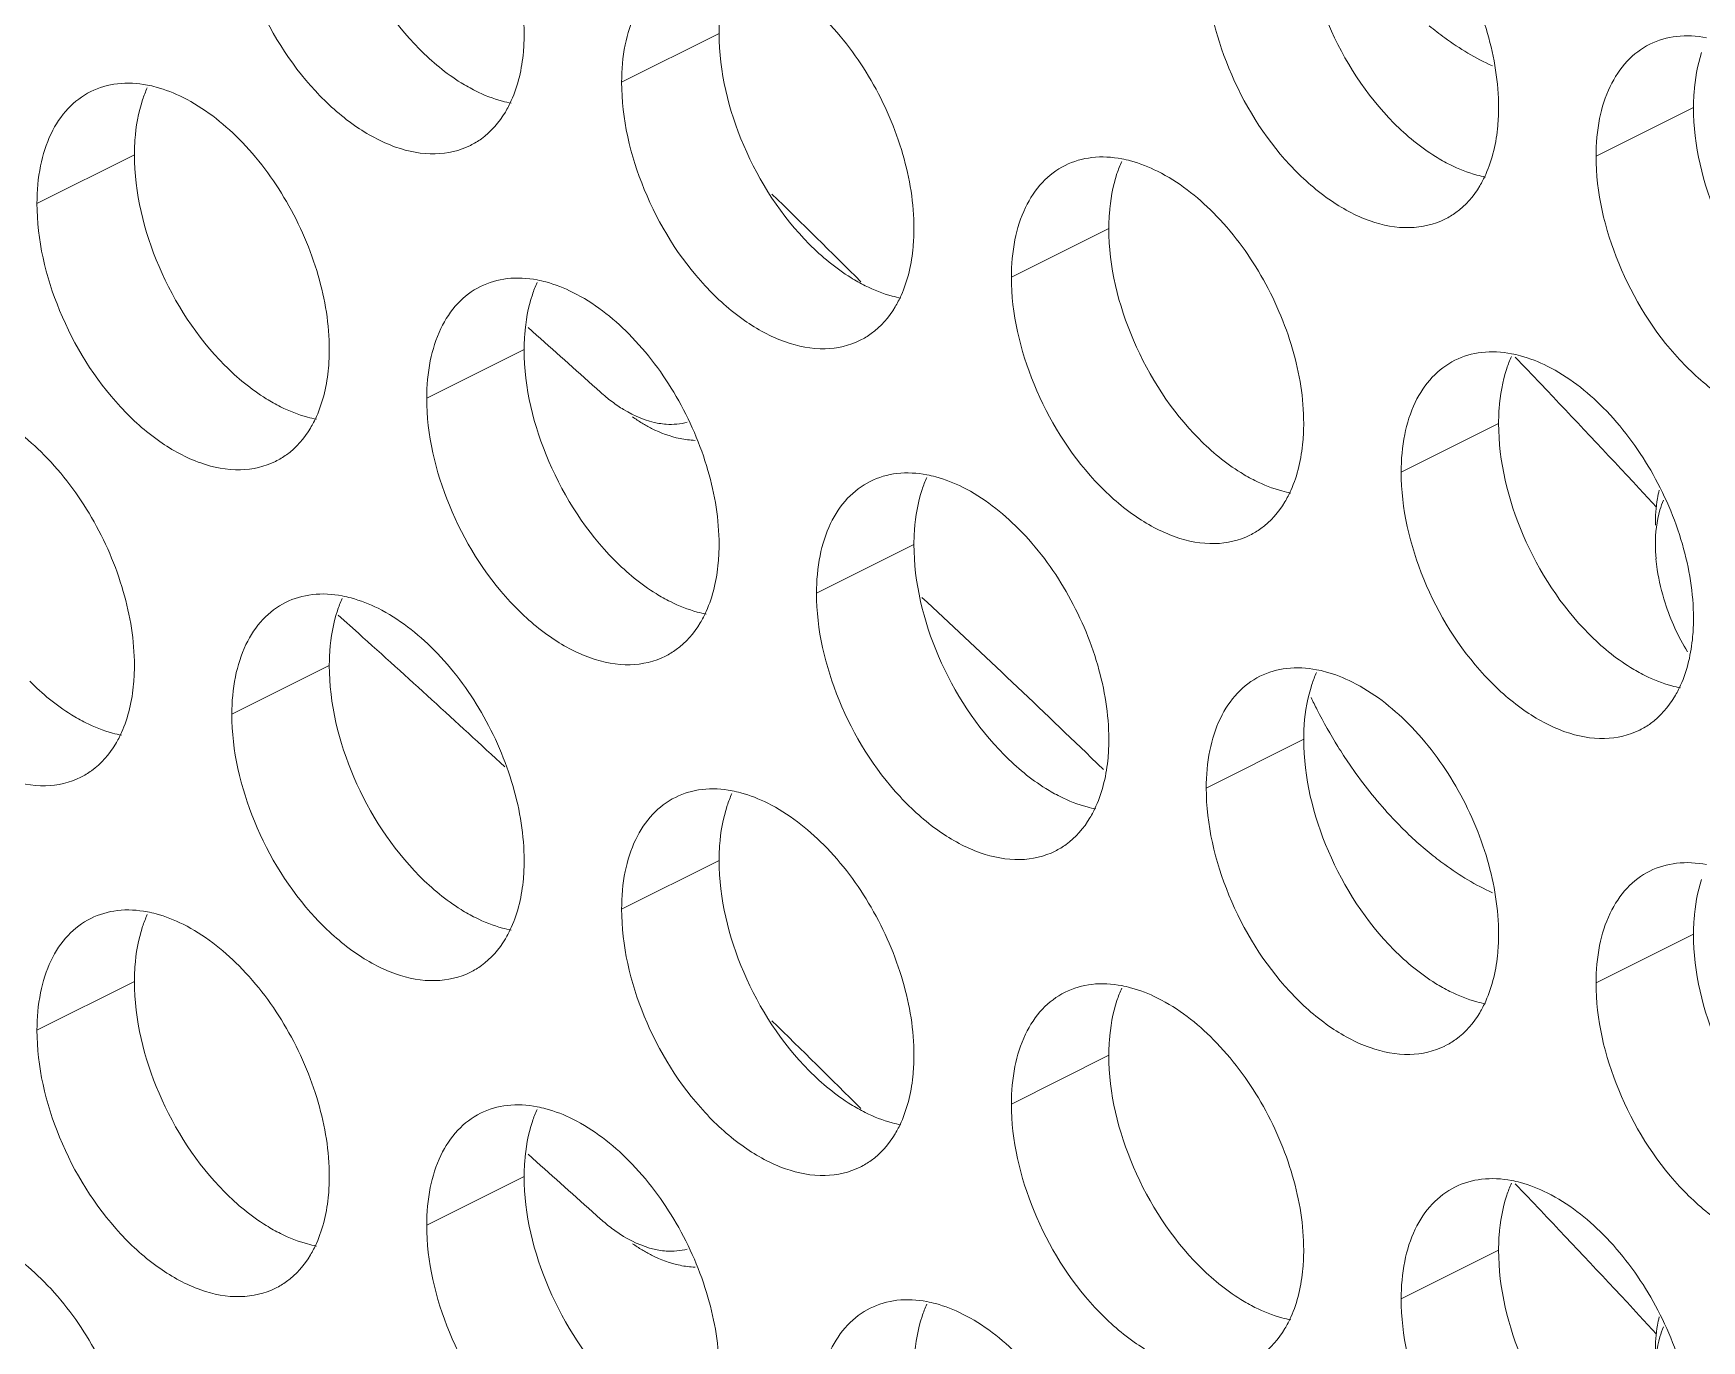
# Model space of a CAD drawing. Header units: millimetres. Extents: x 0 to 2524, y 0 to 1785.
# Drawn here: x 1882.07 to 1891.75, y 838.28 to 845.87 of the extents above; entities that cross this region are included whole.
import ezdxf

# ---------------------------------------------------------------- set-up
doc = ezdxf.new("R2010")
doc.units = ezdxf.units.MM
doc.header["$LTSCALE"] = 0.1
doc.layers.add('标注', color=251, linetype='Continuous', lineweight=9)

msp = doc.modelspace()

# ---------------------------------------------------------------- linework, layer by layer
at = {"layer": '标注'}
for p, q in [((1886.0469, 845.8672), (1885.4812, 845.5844)), ((1891.7038, 845.4388), (1891.1381, 845.156)), ((1882.6528, 845.1643), (1882.0871, 844.8815)), ((1888.3097, 844.7359), (1887.744, 844.453)), ((1884.9387, 844.1612), (1884.988, 844.1175)), ((1884.9155, 844.0329), (1884.3499, 843.7501)), ((1890.5724, 843.6045), (1890.0067, 843.3217)), ((1891.389, 843.226), (1891.4897, 843.1177)), ((1887.1783, 842.9016), (1886.6126, 842.6187)), ((1883.9529, 842.3861), (1883.8361, 842.4909)), ((1883.7842, 842.1986), (1883.2185, 841.9158)), ((1889.441, 841.7702), (1888.8753, 841.4873)), ((1888.2077, 841.6637), (1888.2789, 841.5951)), ((1886.0469, 841.0672), (1885.4812, 840.7844)), ((1891.7038, 840.6388), (1891.1381, 840.356)), ((1882.6528, 840.3643), (1882.0871, 840.0815)), ((1888.3097, 839.9359), (1887.744, 839.653)), ((1884.9387, 839.3612), (1884.988, 839.3175)), ((1884.9155, 839.2329), (1884.3499, 838.9501)), ((1890.5724, 838.8045), (1890.0067, 838.5217)), ((1891.389, 838.426), (1891.4897, 838.3177))]:
    msp.add_line(p, q, dxfattribs=at)
for centre, radius, start, end in [((1883.3973, 845.2532), 0.734, 155.87957, 161.78032), ((1884.4012, 845.6238), 0.4532, 296.52559, 305.90341), ((1889.0542, 844.8248), 0.734, 155.87957, 161.78032), ((1829.3007, 786.53), 81.6474, 45.162011, 45.671287), ((1890.0581, 845.1954), 0.4532, 296.52559, 305.90341), ((1885.6601, 844.1219), 0.734, 155.87957, 161.78032), ((1833.02, 785.7158), 78.1756, 47.971314, 48.336143), ((1886.664, 844.4924), 0.4532, 296.52559, 305.90341), ((1891.3169, 843.6934), 0.734, 155.87957, 161.78032), ((1829.1637, 785.3033), 85.0119, 43.511881, 43.656261), ((1885.9975, 844.4927), 0.9531, 227.9166, 233.07259), ((1828.6975, 784.8618), 85.654, 42.952773, 43.511367), ((1886.0915, 844.4256), 0.9557, 235.08756, 239.02292), ((1883.2699, 843.7895), 0.4532, 296.52559, 305.90341), ((1887.9228, 842.9905), 0.734, 155.87957, 161.78032), ((1888.9267, 843.3611), 0.4532, 296.52559, 305.90341), ((1892.4328, 842.9015), 0.9502, 180.05249, 184.98077), ((1833.1505, 784.5051), 79.3625, 46.072823, 47.050034), ((1884.5287, 842.2875), 0.734, 155.87957, 161.78032), ((1892.8303, 842.9805), 1.3572, 197.96118, 211.16336), ((1832.0561, 784.6316), 77.6457, 47.208531, 48.057938), ((1885.5326, 842.6581), 0.4532, 296.52559, 305.90341), ((1890.1855, 841.8591), 0.734, 155.87957, 161.78032), ((1892.1352, 843.2808), 2.9391, 205.5487, 207.10149), ((1892.1159, 843.2705), 2.9172, 207.09398, 211.91045), ((1891.1894, 842.2297), 0.4532, 296.52559, 305.90341), ((1882.1385, 841.9552), 0.4532, 296.52559, 305.90341), ((1886.7914, 841.1562), 0.734, 155.87957, 161.78032), ((1887.7953, 841.5267), 0.4532, 296.52559, 305.90341), ((1883.3973, 840.4532), 0.734, 155.87957, 161.78032), ((1884.4012, 840.8238), 0.4532, 296.52559, 305.90341), ((1889.0542, 840.0248), 0.734, 155.87957, 161.78032), ((1829.3007, 781.73), 81.6474, 45.162011, 45.671287), ((1890.0581, 840.3954), 0.4532, 296.52559, 305.90341), ((1885.6601, 839.3219), 0.734, 155.87957, 161.78032), ((1833.02, 780.9158), 78.1756, 47.971314, 48.336143), ((1886.664, 839.6924), 0.4532, 296.52559, 305.90341), ((1891.3169, 838.8934), 0.734, 155.87957, 161.78032), ((1829.1637, 780.5033), 85.0119, 43.511881, 43.656261), ((1828.6975, 780.0618), 85.654, 42.952773, 43.511367), ((1885.9975, 839.6927), 0.9531, 227.9166, 233.07259), ((1886.0915, 839.6256), 0.9557, 235.08756, 239.02292), ((1883.2699, 838.9895), 0.4532, 296.52559, 305.90341), ((1887.9228, 838.1905), 0.734, 155.87957, 161.78032)]:
    msp.add_arc(centre, radius, start, end, dxfattribs=at)
for points, knots in [([(1884.067, 847.3307), (1884.1877, 847.2704), (1884.4182, 847.0901), (1884.6844, 846.732), (1884.8655, 846.3133), (1884.9155, 846.0122), (1884.9155, 845.8672)], [0, 0, 0, 0, 0.229676, 0.488215, 0.753207, 1, 1, 1, 1]), ([(1884.308, 845.7766), (1884.1464, 845.9394), (1883.8954, 846.3265), (1883.7842, 846.7771), (1883.7842, 846.9986)], [0, 0, 0, 0, 0.508684, 1, 1, 1, 1]), ([(1889.7239, 846.9023), (1889.8445, 846.842), (1890.075, 846.6616), (1890.3413, 846.3036), (1890.5224, 845.8848), (1890.5724, 845.5838), (1890.5724, 845.4388)], [0, 0, 0, 0, 0.229676, 0.488215, 0.753207, 1, 1, 1, 1]), ([(1884.6036, 845.2183), (1884.541, 845.187), (1884.3911, 845.1531), (1884.1533, 845.2008), (1883.9149, 845.3315), (1883.6071, 845.609), (1883.3211, 846.0717), (1883.2185, 846.5041), (1883.2185, 846.7158)], [0, 0, 0, 0, 0.090718, 0.191742, 0.308104, 0.439279, 0.725532, 1, 1, 1, 1]), ([(1889.9648, 845.3482), (1889.8033, 845.5109), (1889.5523, 845.8981), (1889.441, 846.3487), (1889.441, 846.5702)], [0, 0, 0, 0, 0.508684, 1, 1, 1, 1]), ([(1890.2605, 844.7898), (1890.1979, 844.7586), (1890.048, 844.7246), (1889.8102, 844.7724), (1889.5718, 844.903), (1889.264, 845.1806), (1888.9779, 845.6433), (1888.8753, 846.0757), (1888.8753, 846.2873)], [0, 0, 0, 0, 0.090718, 0.191742, 0.308104, 0.439279, 0.725532, 1, 1, 1, 1]), ([(1885.4812, 845.5844), (1885.4812, 845.6573), (1885.4932, 845.7962), (1885.5523, 845.9864), (1885.6516, 846.1386), (1885.7442, 846.209), (1885.7931, 846.2334)], [0, 0, 0, 0, 0.289235, 0.54966, 0.782932, 1, 1, 1, 1]), ([(1886.0469, 845.8672), (1886.0469, 845.8957), (1886.0506, 846.0031), (1886.0694, 846.1105), (1886.0942, 846.1857)], [0, 0, 0, 0, 0.264225, 1, 1, 1, 1]), ([(1886.3298, 846.1994), (1886.4504, 846.139), (1886.6809, 845.9587), (1886.9471, 845.6006), (1887.1283, 845.1819), (1887.1783, 844.8808), (1887.1783, 844.7359)], [0, 0, 0, 0, 0.229676, 0.488215, 0.753207, 1, 1, 1, 1]), ([(1890.1699, 845.9125), (1890.1993, 845.8884), (1890.3138, 845.7997), (1890.439, 845.724), (1890.5362, 845.6795)], [0, 0, 0, 0, 0.262334, 1, 1, 1, 1]), ([(1884.9155, 845.8672), (1884.9155, 845.8316), (1884.9099, 845.6994), (1884.8806, 845.5667), (1884.8409, 845.4784)], [0, 0, 0, 0, 0.268874, 1, 1, 1, 1]), ([(1886.5707, 844.6452), (1886.4092, 844.808), (1886.1582, 845.1951), (1886.0469, 845.6457), (1886.0469, 845.8672)], [0, 0, 0, 0, 0.508684, 1, 1, 1, 1]), ([(1891.1381, 845.156), (1891.1381, 845.2288), (1891.1501, 845.3678), (1891.2091, 845.5579), (1891.3085, 845.7101), (1891.4011, 845.7806), (1891.45, 845.805)], [0, 0, 0, 0, 0.289235, 0.54966, 0.782932, 1, 1, 1, 1]), ([(1891.45, 845.805), (1891.4983, 845.8291), (1891.6084, 845.8608), (1891.722, 845.854), (1891.7789, 845.8431)], [0, 0, 0, 0, 0.482538, 1, 1, 1, 1]), ([(1884.6327, 845.5351), (1884.6043, 845.5493), (1884.4864, 845.6158), (1884.3809, 845.7032), (1884.308, 845.7766)], [0, 0, 0, 0, 0.235002, 1, 1, 1, 1]), ([(1891.7038, 845.4388), (1891.7038, 845.4672), (1891.7075, 845.5747), (1891.7263, 845.6821), (1891.7511, 845.7572)], [0, 0, 0, 0, 0.264225, 1, 1, 1, 1]), ([(1882.0871, 844.8815), (1882.0871, 844.9543), (1882.0991, 845.0932), (1882.1582, 845.2834), (1882.2575, 845.4356), (1882.3501, 845.506), (1882.399, 845.5304)], [0, 0, 0, 0, 0.289235, 0.54966, 0.782932, 1, 1, 1, 1]), ([(1882.399, 845.5304), (1882.4473, 845.5545), (1882.5574, 845.5863), (1882.6711, 845.5795), (1882.7279, 845.5686)], [0, 0, 0, 0, 0.482538, 1, 1, 1, 1]), ([(1882.7279, 845.5686), (1882.7452, 845.5653), (1882.8167, 845.5487), (1882.8856, 845.5214), (1882.9356, 845.4964)], [0, 0, 0, 0, 0.238696, 1, 1, 1, 1]), ([(1882.9356, 845.4964), (1883.0563, 845.4361), (1883.2868, 845.2557), (1883.553, 844.8977), (1883.7342, 844.479), (1883.7842, 844.1779), (1883.7842, 844.0329)], [0, 0, 0, 0, 0.229676, 0.488215, 0.753207, 1, 1, 1, 1]), ([(1884.8404, 845.4629), (1884.8232, 845.4662), (1884.7516, 845.4829), (1884.6827, 845.5101), (1884.6327, 845.5351)], [0, 0, 0, 0, 0.238696, 1, 1, 1, 1]), ([(1886.8664, 844.0869), (1886.8038, 844.0557), (1886.6538, 844.0217), (1886.4161, 844.0695), (1886.1776, 844.2001), (1885.8699, 844.4776), (1885.5838, 844.9403), (1885.4812, 845.3728), (1885.4812, 845.5844)], [0, 0, 0, 0, 0.090718, 0.191742, 0.308104, 0.439279, 0.725532, 1, 1, 1, 1]), ([(1882.6528, 845.1643), (1882.6528, 845.1927), (1882.6565, 845.3002), (1882.6753, 845.4076), (1882.7001, 845.4827)], [0, 0, 0, 0, 0.264225, 1, 1, 1, 1]), ([(1884.8409, 845.4784), (1884.8306, 845.4555), (1884.7874, 845.3715), (1884.7232, 845.2974), (1884.667, 845.2567)], [0, 0, 0, 0, 0.265525, 1, 1, 1, 1]), ([(1890.5724, 845.4388), (1890.5724, 845.4032), (1890.5667, 845.2709), (1890.5375, 845.1383), (1890.4978, 845.0499)], [0, 0, 0, 0, 0.268874, 1, 1, 1, 1]), ([(1892.2276, 844.2168), (1892.066, 844.3796), (1891.815, 844.7667), (1891.7038, 845.2173), (1891.7038, 845.4388)], [0, 0, 0, 0, 0.508684, 1, 1, 1, 1]), ([(1890.2896, 845.1067), (1890.2611, 845.1209), (1890.1432, 845.1874), (1890.0377, 845.2747), (1889.9648, 845.3482)], [0, 0, 0, 0, 0.235002, 1, 1, 1, 1]), ([(1883.1766, 843.9423), (1883.015, 844.105), (1882.764, 844.4922), (1882.6528, 844.9428), (1882.6528, 845.1643)], [0, 0, 0, 0, 0.508684, 1, 1, 1, 1]), ([(1888.0559, 845.102), (1888.1042, 845.1261), (1888.2143, 845.1579), (1888.3279, 845.1511), (1888.3848, 845.1402)], [0, 0, 0, 0, 0.482538, 1, 1, 1, 1]), ([(1888.3848, 845.1402), (1888.402, 845.1369), (1888.4736, 845.1203), (1888.5425, 845.093), (1888.5925, 845.068)], [0, 0, 0, 0, 0.238696, 1, 1, 1, 1]), ([(1890.4972, 845.0345), (1890.48, 845.0378), (1890.4085, 845.0544), (1890.3396, 845.0817), (1890.2896, 845.1067)], [0, 0, 0, 0, 0.238696, 1, 1, 1, 1]), ([(1892.5232, 843.6585), (1892.4606, 843.6272), (1892.3107, 843.5933), (1892.0729, 843.641), (1891.8345, 843.7717), (1891.5267, 844.0492), (1891.2407, 844.5119), (1891.1381, 844.9443), (1891.1381, 845.156)], [0, 0, 0, 0, 0.090718, 0.191742, 0.308104, 0.439279, 0.725532, 1, 1, 1, 1]), ([(1887.744, 844.453), (1887.744, 844.5259), (1887.756, 844.6648), (1887.815, 844.855), (1887.9144, 845.0072), (1888.0069, 845.0776), (1888.0559, 845.102)], [0, 0, 0, 0, 0.289235, 0.54966, 0.782932, 1, 1, 1, 1]), ([(1888.3097, 844.7359), (1888.3097, 844.7643), (1888.3134, 844.8717), (1888.3322, 844.9792), (1888.357, 845.0543)], [0, 0, 0, 0, 0.264225, 1, 1, 1, 1]), ([(1888.5925, 845.068), (1888.7131, 845.0077), (1888.9437, 844.8273), (1889.2099, 844.4693), (1889.391, 844.0505), (1889.441, 843.7494), (1889.441, 843.6045)], [0, 0, 0, 0, 0.229676, 0.488215, 0.753207, 1, 1, 1, 1]), ([(1890.4978, 845.0499), (1890.4875, 845.0271), (1890.4442, 844.9431), (1890.3801, 844.8689), (1890.3239, 844.8282)], [0, 0, 0, 0, 0.265525, 1, 1, 1, 1]), ([(1883.4723, 843.3839), (1883.4097, 843.3527), (1883.2597, 843.3187), (1883.0219, 843.3665), (1882.7835, 843.4971), (1882.4757, 843.7747), (1882.1897, 844.2374), (1882.0871, 844.6698), (1882.0871, 844.8815)], [0, 0, 0, 0, 0.090718, 0.191742, 0.308104, 0.439279, 0.725532, 1, 1, 1, 1]), ([(1887.1783, 844.7359), (1887.1783, 844.7002), (1887.1726, 844.568), (1887.1434, 844.4354), (1887.1037, 844.347)], [0, 0, 0, 0, 0.268874, 1, 1, 1, 1]), ([(1888.8335, 843.5138), (1888.6719, 843.6766), (1888.4209, 844.0638), (1888.3097, 844.5144), (1888.3097, 844.7359)], [0, 0, 0, 0, 0.508684, 1, 1, 1, 1]), ([(1886.8954, 844.4038), (1886.867, 844.418), (1886.7491, 844.4845), (1886.6436, 844.5718), (1886.5707, 844.6452)], [0, 0, 0, 0, 0.235002, 1, 1, 1, 1]), ([(1884.6618, 844.3991), (1884.7101, 844.4232), (1884.8202, 844.4549), (1884.9338, 844.4481), (1884.9907, 844.4372)], [0, 0, 0, 0, 0.482538, 1, 1, 1, 1]), ([(1884.9907, 844.4372), (1885.0079, 844.4339), (1885.0795, 844.4173), (1885.1484, 844.3901), (1885.1984, 844.3651)], [0, 0, 0, 0, 0.238696, 1, 1, 1, 1]), ([(1889.1291, 842.9555), (1889.0665, 842.9243), (1888.9166, 842.8903), (1888.6788, 842.9381), (1888.4404, 843.0687), (1888.1326, 843.3463), (1887.8466, 843.809), (1887.744, 844.2414), (1887.744, 844.453)], [0, 0, 0, 0, 0.090718, 0.191742, 0.308104, 0.439279, 0.725532, 1, 1, 1, 1]), ([(1884.3499, 843.7501), (1884.3499, 843.8229), (1884.3619, 843.9619), (1884.4209, 844.152), (1884.5203, 844.3043), (1884.6128, 844.3747), (1884.6618, 844.3991)], [0, 0, 0, 0, 0.289235, 0.54966, 0.782932, 1, 1, 1, 1]), ([(1884.9155, 844.0329), (1884.9155, 844.0613), (1884.9192, 844.1688), (1884.938, 844.2762), (1884.9629, 844.3513)], [0, 0, 0, 0, 0.264225, 1, 1, 1, 1]), ([(1885.1984, 844.3651), (1885.319, 844.3047), (1885.5496, 844.1244), (1885.8158, 843.7663), (1885.9969, 843.3476), (1886.0469, 843.0465), (1886.0469, 842.9016)], [0, 0, 0, 0, 0.229676, 0.488215, 0.753207, 1, 1, 1, 1]), ([(1887.1031, 844.3316), (1887.0859, 844.3349), (1887.0143, 844.3515), (1886.9454, 844.3788), (1886.8954, 844.4038)], [0, 0, 0, 0, 0.238696, 1, 1, 1, 1]), ([(1887.1037, 844.347), (1887.0934, 844.3241), (1887.0501, 844.2401), (1886.986, 844.166), (1886.9298, 844.1253)], [0, 0, 0, 0, 0.265525, 1, 1, 1, 1]), ([(1883.7842, 844.0329), (1883.7842, 843.9973), (1883.7785, 843.8651), (1883.7493, 843.7324), (1883.7095, 843.6441)], [0, 0, 0, 0, 0.268874, 1, 1, 1, 1]), ([(1885.4394, 842.8109), (1885.2778, 842.9737), (1885.0268, 843.3608), (1884.9155, 843.8114), (1884.9155, 844.0329)], [0, 0, 0, 0, 0.508684, 1, 1, 1, 1]), ([(1890.0067, 843.3217), (1890.0067, 843.3945), (1890.0187, 843.5334), (1890.0777, 843.7236), (1890.1771, 843.8758), (1890.2697, 843.9462), (1890.3186, 843.9706)], [0, 0, 0, 0, 0.289235, 0.54966, 0.782932, 1, 1, 1, 1]), ([(1890.3186, 843.9706), (1890.3669, 843.9947), (1890.477, 844.0265), (1890.5907, 844.0197), (1890.6475, 844.0088)], [0, 0, 0, 0, 0.482538, 1, 1, 1, 1]), ([(1890.6475, 844.0088), (1890.6648, 844.0055), (1890.7363, 843.9889), (1890.8052, 843.9616), (1890.8552, 843.9366)], [0, 0, 0, 0, 0.238696, 1, 1, 1, 1]), ([(1883.5013, 843.7008), (1883.4729, 843.715), (1883.355, 843.7815), (1883.2495, 843.8689), (1883.1766, 843.9423)], [0, 0, 0, 0, 0.235002, 1, 1, 1, 1]), ([(1890.5724, 843.6045), (1890.5724, 843.6329), (1890.5761, 843.7404), (1890.5949, 843.8478), (1890.6197, 843.9229)], [0, 0, 0, 0, 0.264225, 1, 1, 1, 1]), ([(1890.8552, 843.9366), (1890.9759, 843.8763), (1891.2064, 843.6959), (1891.4726, 843.3379), (1891.6538, 842.9192), (1891.7038, 842.6181), (1891.7038, 842.4731)], [0, 0, 0, 0, 0.229676, 0.488215, 0.753207, 1, 1, 1, 1]), ([(1881.8043, 843.6621), (1881.9249, 843.6018), (1882.1555, 843.4214), (1882.4217, 843.0634), (1882.6028, 842.6446), (1882.6528, 842.3436), (1882.6528, 842.1986)], [0, 0, 0, 0, 0.229676, 0.488215, 0.753207, 1, 1, 1, 1]), ([(1883.709, 843.6286), (1883.6918, 843.6319), (1883.6202, 843.6485), (1883.5513, 843.6758), (1883.5013, 843.7008)], [0, 0, 0, 0, 0.238696, 1, 1, 1, 1]), ([(1885.735, 842.2526), (1885.6724, 842.2213), (1885.5225, 842.1874), (1885.2847, 842.2351), (1885.0463, 842.3658), (1884.7385, 842.6433), (1884.4525, 843.106), (1884.3499, 843.5384), (1884.3499, 843.7501)], [0, 0, 0, 0, 0.090718, 0.191742, 0.308104, 0.439279, 0.725532, 1, 1, 1, 1]), ([(1885.4249, 843.7308), (1885.4468, 843.7144), (1885.5299, 843.6578), (1885.6254, 843.617), (1885.6976, 843.6046)], [0, 0, 0, 0, 0.272237, 1, 1, 1, 1]), ([(1883.7095, 843.6441), (1883.6993, 843.6212), (1883.656, 843.5372), (1883.5919, 843.4631), (1883.5356, 843.4223)], [0, 0, 0, 0, 0.265525, 1, 1, 1, 1]), ([(1885.5996, 843.6062), (1885.6177, 843.5953), (1885.6873, 843.5568), (1885.763, 843.5284), (1885.8202, 843.5165)], [0, 0, 0, 0, 0.26533, 1, 1, 1, 1]), ([(1885.6976, 843.6046), (1885.7119, 843.6022), (1885.7667, 843.5954), (1885.8233, 843.6), (1885.8625, 843.611)], [0, 0, 0, 0, 0.262378, 1, 1, 1, 1]), ([(1889.441, 843.6045), (1889.441, 843.5689), (1889.4353, 843.4366), (1889.4061, 843.304), (1889.3664, 843.2156)], [0, 0, 0, 0, 0.268874, 1, 1, 1, 1]), ([(1891.0962, 842.3825), (1890.9346, 842.5452), (1890.6836, 842.9324), (1890.5724, 843.383), (1890.5724, 843.6045)], [0, 0, 0, 0, 0.508684, 1, 1, 1, 1]), ([(1889.1582, 843.2724), (1889.1298, 843.2866), (1889.0118, 843.3531), (1888.9063, 843.4404), (1888.8335, 843.5138)], [0, 0, 0, 0, 0.235002, 1, 1, 1, 1]), ([(1886.6126, 842.6187), (1886.6126, 842.6916), (1886.6246, 842.8305), (1886.6836, 843.0207), (1886.783, 843.1729), (1886.8756, 843.2433), (1886.9245, 843.2677)], [0, 0, 0, 0, 0.289235, 0.54966, 0.782932, 1, 1, 1, 1]), ([(1886.9245, 843.2677), (1886.9728, 843.2918), (1887.0829, 843.3236), (1887.1966, 843.3167), (1887.2534, 843.3059)], [0, 0, 0, 0, 0.482538, 1, 1, 1, 1]), ([(1887.2534, 843.3059), (1887.2706, 843.3026), (1887.3422, 843.286), (1887.4111, 843.2587), (1887.4611, 843.2337)], [0, 0, 0, 0, 0.238696, 1, 1, 1, 1]), ([(1889.3659, 843.2002), (1889.3487, 843.2035), (1889.2771, 843.2201), (1889.2082, 843.2474), (1889.1582, 843.2724)], [0, 0, 0, 0, 0.238696, 1, 1, 1, 1]), ([(1891.3919, 841.8241), (1891.3293, 841.7929), (1891.1793, 841.7589), (1890.9415, 841.8067), (1890.7031, 841.9373), (1890.3953, 842.2149), (1890.1093, 842.6776), (1890.0067, 843.11), (1890.0067, 843.3217)], [0, 0, 0, 0, 0.090718, 0.191742, 0.308104, 0.439279, 0.725532, 1, 1, 1, 1]), ([(1887.1783, 842.9016), (1887.1783, 842.93), (1887.182, 843.0374), (1887.2008, 843.1448), (1887.2256, 843.22)], [0, 0, 0, 0, 0.264225, 1, 1, 1, 1]), ([(1887.4611, 843.2337), (1887.5818, 843.1734), (1887.8123, 842.993), (1888.0785, 842.6349), (1888.2596, 842.2162), (1888.3097, 841.9151), (1888.3097, 841.7702)], [0, 0, 0, 0, 0.229676, 0.488215, 0.753207, 1, 1, 1, 1]), ([(1889.3664, 843.2156), (1889.3561, 843.1927), (1889.3128, 843.1088), (1889.2487, 843.0346), (1889.1925, 842.9939)], [0, 0, 0, 0, 0.265525, 1, 1, 1, 1]), ([(1891.5045, 843.2168), (1891.5008, 843.2009), (1891.4875, 843.134), (1891.4826, 843.0656), (1891.4826, 843.0138)], [0, 0, 0, 0, 0.239288, 1, 1, 1, 1]), ([(1891.5291, 843.1596), (1891.5212, 843.1407), (1891.4925, 843.0573), (1891.4826, 842.9682), (1891.4826, 842.9006)], [0, 0, 0, 0, 0.232447, 1, 1, 1, 1]), ([(1882.3409, 841.5496), (1882.2783, 841.5184), (1882.1284, 841.4844), (1881.8906, 841.5322), (1881.6522, 841.6628), (1881.3444, 841.9404), (1881.0583, 842.4031), (1880.9557, 842.8355), (1880.9557, 843.0471)], [0, 0, 0, 0, 0.090718, 0.191742, 0.308104, 0.439279, 0.725532, 1, 1, 1, 1]), ([(1886.0469, 842.9016), (1886.0469, 842.8659), (1886.0412, 842.7337), (1886.012, 842.6011), (1885.9723, 842.5127)], [0, 0, 0, 0, 0.268874, 1, 1, 1, 1]), ([(1887.7021, 841.6795), (1887.5405, 841.8423), (1887.2895, 842.2295), (1887.1783, 842.68), (1887.1783, 842.9016)], [0, 0, 0, 0, 0.508684, 1, 1, 1, 1]), ([(1885.7641, 842.5694), (1885.7356, 842.5836), (1885.6177, 842.6502), (1885.5122, 842.7375), (1885.4394, 842.8109)], [0, 0, 0, 0, 0.235002, 1, 1, 1, 1]), ([(1891.4861, 842.819), (1891.488, 842.7979), (1891.4982, 842.7109), (1891.5189, 842.6252), (1891.5393, 842.562)], [0, 0, 0, 0, 0.241904, 1, 1, 1, 1]), ([(1883.5304, 842.5648), (1883.5787, 842.5889), (1883.6888, 842.6206), (1883.8024, 842.6138), (1883.8593, 842.6029)], [0, 0, 0, 0, 0.482538, 1, 1, 1, 1]), ([(1883.8593, 842.6029), (1883.8765, 842.5996), (1883.9481, 842.583), (1884.017, 842.5557), (1884.067, 842.5307)], [0, 0, 0, 0, 0.238696, 1, 1, 1, 1]), ([(1887.9978, 841.1212), (1887.9352, 841.09), (1887.7852, 841.056), (1887.5474, 841.1038), (1887.309, 841.2344), (1887.0012, 841.512), (1886.7152, 841.9747), (1886.6126, 842.4071), (1886.6126, 842.6187)], [0, 0, 0, 0, 0.090718, 0.191742, 0.308104, 0.439279, 0.725532, 1, 1, 1, 1]), ([(1883.2185, 841.9158), (1883.2185, 841.9886), (1883.2305, 842.1276), (1883.2895, 842.3177), (1883.3889, 842.4699), (1883.4815, 842.5404), (1883.5304, 842.5648)], [0, 0, 0, 0, 0.289235, 0.54966, 0.782932, 1, 1, 1, 1]), ([(1883.7842, 842.1986), (1883.7842, 842.227), (1883.7879, 842.3345), (1883.8067, 842.4419), (1883.8315, 842.517)], [0, 0, 0, 0, 0.264225, 1, 1, 1, 1]), ([(1884.067, 842.5307), (1884.1877, 842.4704), (1884.4182, 842.2901), (1884.6844, 841.932), (1884.8655, 841.5133), (1884.9155, 841.2122), (1884.9155, 841.0672)], [0, 0, 0, 0, 0.229676, 0.488215, 0.753207, 1, 1, 1, 1]), ([(1885.9718, 842.4973), (1885.9546, 842.5005), (1885.883, 842.5172), (1885.8141, 842.5444), (1885.7641, 842.5694)], [0, 0, 0, 0, 0.238696, 1, 1, 1, 1]), ([(1885.9723, 842.5127), (1885.962, 842.4898), (1885.9187, 842.4058), (1885.8546, 842.3317), (1885.7984, 842.291)], [0, 0, 0, 0, 0.265525, 1, 1, 1, 1]), ([(1891.7038, 842.4731), (1891.7038, 842.4375), (1891.6981, 842.3053), (1891.6688, 842.1726), (1891.6291, 842.0843)], [0, 0, 0, 0, 0.268874, 1, 1, 1, 1]), ([(1891.4209, 842.141), (1891.3925, 842.1552), (1891.2746, 842.2217), (1891.1691, 842.3091), (1891.0962, 842.3825)], [0, 0, 0, 0, 0.235002, 1, 1, 1, 1]), ([(1882.37, 841.8665), (1882.3415, 841.8807), (1882.2236, 841.9472), (1882.1181, 842.0345), (1882.0452, 842.108)], [0, 0, 0, 0, 0.235002, 1, 1, 1, 1]), ([(1882.6528, 842.1986), (1882.6528, 842.163), (1882.6471, 842.0307), (1882.6179, 841.8981), (1882.5782, 841.8097)], [0, 0, 0, 0, 0.268874, 1, 1, 1, 1]), ([(1884.308, 840.9766), (1884.1464, 841.1394), (1883.8954, 841.5265), (1883.7842, 841.9771), (1883.7842, 842.1986)], [0, 0, 0, 0, 0.508684, 1, 1, 1, 1]), ([(1888.8753, 841.4873), (1888.8753, 841.5602), (1888.8873, 841.6991), (1888.9464, 841.8893), (1889.0458, 842.0415), (1889.1383, 842.1119), (1889.1872, 842.1363)], [0, 0, 0, 0, 0.289235, 0.54966, 0.782932, 1, 1, 1, 1]), ([(1889.1872, 842.1363), (1889.2356, 842.1604), (1889.3456, 842.1922), (1889.4593, 842.1854), (1889.5162, 842.1745)], [0, 0, 0, 0, 0.482538, 1, 1, 1, 1]), ([(1889.5162, 842.1745), (1889.5334, 842.1712), (1889.605, 842.1546), (1889.6739, 842.1273), (1889.7239, 842.1023)], [0, 0, 0, 0, 0.238696, 1, 1, 1, 1]), ([(1891.6286, 842.0688), (1891.6114, 842.0721), (1891.5398, 842.0887), (1891.4709, 842.116), (1891.4209, 842.141)], [0, 0, 0, 0, 0.238696, 1, 1, 1, 1]), ([(1889.441, 841.7702), (1889.441, 841.7986), (1889.4447, 841.9061), (1889.4635, 842.0135), (1889.4884, 842.0886)], [0, 0, 0, 0, 0.264225, 1, 1, 1, 1]), ([(1889.7239, 842.1023), (1889.8445, 842.042), (1890.075, 841.8616), (1890.3413, 841.5036), (1890.5224, 841.0848), (1890.5724, 840.7838), (1890.5724, 840.6388)], [0, 0, 0, 0, 0.229676, 0.488215, 0.753207, 1, 1, 1, 1]), ([(1891.6291, 842.0843), (1891.6189, 842.0614), (1891.5756, 841.9774), (1891.5115, 841.9033), (1891.4552, 841.8625)], [0, 0, 0, 0, 0.265525, 1, 1, 1, 1]), ([(1884.6036, 840.4183), (1884.541, 840.387), (1884.3911, 840.3531), (1884.1533, 840.4008), (1883.9149, 840.5315), (1883.6071, 840.809), (1883.3211, 841.2717), (1883.2185, 841.7041), (1883.2185, 841.9158)], [0, 0, 0, 0, 0.090718, 0.191742, 0.308104, 0.439279, 0.725532, 1, 1, 1, 1]), ([(1882.5777, 841.7943), (1882.5604, 841.7976), (1882.4889, 841.8142), (1882.42, 841.8415), (1882.37, 841.8665)], [0, 0, 0, 0, 0.238696, 1, 1, 1, 1]), ([(1882.5782, 841.8097), (1882.5679, 841.7869), (1882.5246, 841.7029), (1882.4605, 841.6287), (1882.4043, 841.588)], [0, 0, 0, 0, 0.265525, 1, 1, 1, 1]), ([(1888.3097, 841.7702), (1888.3097, 841.7346), (1888.304, 841.6023), (1888.2747, 841.4697), (1888.235, 841.3813)], [0, 0, 0, 0, 0.268874, 1, 1, 1, 1]), ([(1889.9648, 840.5482), (1889.8033, 840.7109), (1889.5523, 841.0981), (1889.441, 841.5487), (1889.441, 841.7702)], [0, 0, 0, 0, 0.508684, 1, 1, 1, 1]), ([(1889.6395, 841.7285), (1889.661, 841.6941), (1889.7481, 841.5606), (1889.8465, 841.4345), (1889.9261, 841.3463)], [0, 0, 0, 0, 0.254374, 1, 1, 1, 1]), ([(1888.0268, 841.4381), (1887.9984, 841.4523), (1887.8805, 841.5188), (1887.775, 841.6061), (1887.7021, 841.6795)], [0, 0, 0, 0, 0.235002, 1, 1, 1, 1]), ([(1885.4812, 840.7844), (1885.4812, 840.8573), (1885.4932, 840.9962), (1885.5523, 841.1864), (1885.6516, 841.3386), (1885.7442, 841.409), (1885.7931, 841.4334)], [0, 0, 0, 0, 0.289235, 0.54966, 0.782932, 1, 1, 1, 1]), ([(1885.7931, 841.4334), (1885.8414, 841.4575), (1885.9515, 841.4892), (1886.0652, 841.4824), (1886.1221, 841.4716)], [0, 0, 0, 0, 0.482538, 1, 1, 1, 1]), ([(1886.1221, 841.4716), (1886.1393, 841.4683), (1886.2108, 841.4516), (1886.2798, 841.4244), (1886.3298, 841.3994)], [0, 0, 0, 0, 0.238696, 1, 1, 1, 1]), ([(1888.2345, 841.3659), (1888.2173, 841.3692), (1888.1457, 841.3858), (1888.0768, 841.4131), (1888.0268, 841.4381)], [0, 0, 0, 0, 0.238696, 1, 1, 1, 1]), ([(1890.2605, 839.9898), (1890.1979, 839.9586), (1890.048, 839.9246), (1889.8102, 839.9724), (1889.5718, 840.103), (1889.264, 840.3806), (1888.9779, 840.8433), (1888.8753, 841.2757), (1888.8753, 841.4873)], [0, 0, 0, 0, 0.090718, 0.191742, 0.308104, 0.439279, 0.725532, 1, 1, 1, 1]), ([(1886.0469, 841.0672), (1886.0469, 841.0957), (1886.0506, 841.2031), (1886.0694, 841.3105), (1886.0942, 841.3857)], [0, 0, 0, 0, 0.264225, 1, 1, 1, 1]), ([(1886.3298, 841.3994), (1886.4504, 841.339), (1886.6809, 841.1587), (1886.9471, 840.8006), (1887.1283, 840.3819), (1887.1783, 840.0808), (1887.1783, 839.9359)], [0, 0, 0, 0, 0.229676, 0.488215, 0.753207, 1, 1, 1, 1]), ([(1888.235, 841.3813), (1888.2247, 841.3584), (1888.1815, 841.2744), (1888.1174, 841.2003), (1888.0611, 841.1596)], [0, 0, 0, 0, 0.265525, 1, 1, 1, 1]), ([(1889.9261, 841.3463), (1889.9454, 841.3249), (1890.0224, 841.2426), (1890.1051, 841.1657), (1890.1699, 841.1125)], [0, 0, 0, 0, 0.256131, 1, 1, 1, 1]), ([(1884.9155, 841.0672), (1884.9155, 841.0316), (1884.9099, 840.8994), (1884.8806, 840.7667), (1884.8409, 840.6784)], [0, 0, 0, 0, 0.268874, 1, 1, 1, 1]), ([(1886.5707, 839.8452), (1886.4092, 840.008), (1886.1582, 840.3951), (1886.0469, 840.8457), (1886.0469, 841.0672)], [0, 0, 0, 0, 0.508684, 1, 1, 1, 1]), ([(1890.1699, 841.1125), (1890.1993, 841.0884), (1890.3138, 840.9997), (1890.439, 840.924), (1890.5362, 840.8795)], [0, 0, 0, 0, 0.262334, 1, 1, 1, 1]), ([(1891.45, 841.005), (1891.4983, 841.0291), (1891.6084, 841.0608), (1891.722, 841.054), (1891.7789, 841.0431)], [0, 0, 0, 0, 0.482538, 1, 1, 1, 1]), ([(1884.6327, 840.7351), (1884.6043, 840.7493), (1884.4864, 840.8158), (1884.3809, 840.9032), (1884.308, 840.9766)], [0, 0, 0, 0, 0.235002, 1, 1, 1, 1]), ([(1891.1381, 840.356), (1891.1381, 840.4288), (1891.1501, 840.5678), (1891.2091, 840.7579), (1891.3085, 840.9101), (1891.4011, 840.9806), (1891.45, 841.005)], [0, 0, 0, 0, 0.289235, 0.54966, 0.782932, 1, 1, 1, 1]), ([(1891.7038, 840.6388), (1891.7038, 840.6672), (1891.7075, 840.7747), (1891.7263, 840.8821), (1891.7511, 840.9572)], [0, 0, 0, 0, 0.264225, 1, 1, 1, 1]), ([(1882.399, 840.7304), (1882.4473, 840.7545), (1882.5574, 840.7863), (1882.6711, 840.7795), (1882.7279, 840.7686)], [0, 0, 0, 0, 0.482538, 1, 1, 1, 1]), ([(1882.7279, 840.7686), (1882.7452, 840.7653), (1882.8167, 840.7487), (1882.8856, 840.7214), (1882.9356, 840.6964)], [0, 0, 0, 0, 0.238696, 1, 1, 1, 1]), ([(1886.8664, 839.2869), (1886.8038, 839.2557), (1886.6538, 839.2217), (1886.4161, 839.2695), (1886.1776, 839.4001), (1885.8699, 839.6776), (1885.5838, 840.1403), (1885.4812, 840.5728), (1885.4812, 840.7844)], [0, 0, 0, 0, 0.090718, 0.191742, 0.308104, 0.439279, 0.725532, 1, 1, 1, 1]), ([(1882.0871, 840.0815), (1882.0871, 840.1543), (1882.0991, 840.2932), (1882.1582, 840.4834), (1882.2575, 840.6356), (1882.3501, 840.706), (1882.399, 840.7304)], [0, 0, 0, 0, 0.289235, 0.54966, 0.782932, 1, 1, 1, 1]), ([(1882.6528, 840.3643), (1882.6528, 840.3927), (1882.6565, 840.5002), (1882.6753, 840.6076), (1882.7001, 840.6827)], [0, 0, 0, 0, 0.264225, 1, 1, 1, 1]), ([(1882.9356, 840.6964), (1883.0563, 840.6361), (1883.2868, 840.4557), (1883.553, 840.0977), (1883.7342, 839.679), (1883.7842, 839.3779), (1883.7842, 839.2329)], [0, 0, 0, 0, 0.229676, 0.488215, 0.753207, 1, 1, 1, 1]), ([(1884.8404, 840.6629), (1884.8232, 840.6662), (1884.7516, 840.6829), (1884.6827, 840.7101), (1884.6327, 840.7351)], [0, 0, 0, 0, 0.238696, 1, 1, 1, 1]), ([(1884.8409, 840.6784), (1884.8306, 840.6555), (1884.7874, 840.5715), (1884.7232, 840.4974), (1884.667, 840.4567)], [0, 0, 0, 0, 0.265525, 1, 1, 1, 1]), ([(1890.5724, 840.6388), (1890.5724, 840.6032), (1890.5667, 840.4709), (1890.5375, 840.3383), (1890.4978, 840.2499)], [0, 0, 0, 0, 0.268874, 1, 1, 1, 1]), ([(1892.2276, 839.4168), (1892.066, 839.5796), (1891.815, 839.9667), (1891.7038, 840.4173), (1891.7038, 840.6388)], [0, 0, 0, 0, 0.508684, 1, 1, 1, 1]), ([(1890.2896, 840.3067), (1890.2611, 840.3209), (1890.1432, 840.3874), (1890.0377, 840.4747), (1889.9648, 840.5482)], [0, 0, 0, 0, 0.235002, 1, 1, 1, 1]), ([(1883.1766, 839.1423), (1883.015, 839.305), (1882.764, 839.6922), (1882.6528, 840.1428), (1882.6528, 840.3643)], [0, 0, 0, 0, 0.508684, 1, 1, 1, 1]), ([(1887.744, 839.653), (1887.744, 839.7259), (1887.756, 839.8648), (1887.815, 840.055), (1887.9144, 840.2072), (1888.0069, 840.2776), (1888.0559, 840.302)], [0, 0, 0, 0, 0.289235, 0.54966, 0.782932, 1, 1, 1, 1]), ([(1888.0559, 840.302), (1888.1042, 840.3261), (1888.2143, 840.3579), (1888.3279, 840.3511), (1888.3848, 840.3402)], [0, 0, 0, 0, 0.482538, 1, 1, 1, 1]), ([(1888.3848, 840.3402), (1888.402, 840.3369), (1888.4736, 840.3203), (1888.5425, 840.293), (1888.5925, 840.268)], [0, 0, 0, 0, 0.238696, 1, 1, 1, 1]), ([(1888.5925, 840.268), (1888.7131, 840.2077), (1888.9437, 840.0273), (1889.2099, 839.6693), (1889.391, 839.2505), (1889.441, 838.9494), (1889.441, 838.8045)], [0, 0, 0, 0, 0.229676, 0.488215, 0.753207, 1, 1, 1, 1]), ([(1890.4972, 840.2345), (1890.48, 840.2378), (1890.4085, 840.2544), (1890.3396, 840.2817), (1890.2896, 840.3067)], [0, 0, 0, 0, 0.238696, 1, 1, 1, 1]), ([(1892.5232, 838.8585), (1892.4606, 838.8272), (1892.3107, 838.7933), (1892.0729, 838.841), (1891.8345, 838.9717), (1891.5267, 839.2492), (1891.2407, 839.7119), (1891.1381, 840.1443), (1891.1381, 840.356)], [0, 0, 0, 0, 0.090718, 0.191742, 0.308104, 0.439279, 0.725532, 1, 1, 1, 1]), ([(1888.3097, 839.9359), (1888.3097, 839.9643), (1888.3134, 840.0717), (1888.3322, 840.1792), (1888.357, 840.2543)], [0, 0, 0, 0, 0.264225, 1, 1, 1, 1]), ([(1890.4978, 840.2499), (1890.4875, 840.2271), (1890.4442, 840.1431), (1890.3801, 840.0689), (1890.3239, 840.0282)], [0, 0, 0, 0, 0.265525, 1, 1, 1, 1]), ([(1883.4723, 838.5839), (1883.4097, 838.5527), (1883.2597, 838.5187), (1883.0219, 838.5665), (1882.7835, 838.6971), (1882.4757, 838.9747), (1882.1897, 839.4374), (1882.0871, 839.8698), (1882.0871, 840.0815)], [0, 0, 0, 0, 0.090718, 0.191742, 0.308104, 0.439279, 0.725532, 1, 1, 1, 1]), ([(1887.1783, 839.9359), (1887.1783, 839.9002), (1887.1726, 839.768), (1887.1434, 839.6354), (1887.1037, 839.547)], [0, 0, 0, 0, 0.268874, 1, 1, 1, 1]), ([(1888.8335, 838.7138), (1888.6719, 838.8766), (1888.4209, 839.2638), (1888.3097, 839.7144), (1888.3097, 839.9359)], [0, 0, 0, 0, 0.508684, 1, 1, 1, 1]), ([(1886.8954, 839.6038), (1886.867, 839.618), (1886.7491, 839.6845), (1886.6436, 839.7718), (1886.5707, 839.8452)], [0, 0, 0, 0, 0.235002, 1, 1, 1, 1]), ([(1884.3499, 838.9501), (1884.3499, 839.0229), (1884.3619, 839.1619), (1884.4209, 839.352), (1884.5203, 839.5043), (1884.6128, 839.5747), (1884.6618, 839.5991)], [0, 0, 0, 0, 0.289235, 0.54966, 0.782932, 1, 1, 1, 1]), ([(1884.6618, 839.5991), (1884.7101, 839.6232), (1884.8202, 839.6549), (1884.9338, 839.6481), (1884.9907, 839.6372)], [0, 0, 0, 0, 0.482538, 1, 1, 1, 1]), ([(1884.9907, 839.6372), (1885.0079, 839.6339), (1885.0795, 839.6173), (1885.1484, 839.5901), (1885.1984, 839.5651)], [0, 0, 0, 0, 0.238696, 1, 1, 1, 1]), ([(1887.1031, 839.5316), (1887.0859, 839.5349), (1887.0143, 839.5515), (1886.9454, 839.5788), (1886.8954, 839.6038)], [0, 0, 0, 0, 0.238696, 1, 1, 1, 1]), ([(1889.1291, 838.1555), (1889.0665, 838.1243), (1888.9166, 838.0903), (1888.6788, 838.1381), (1888.4404, 838.2687), (1888.1326, 838.5463), (1887.8466, 839.009), (1887.744, 839.4414), (1887.744, 839.653)], [0, 0, 0, 0, 0.090718, 0.191742, 0.308104, 0.439279, 0.725532, 1, 1, 1, 1]), ([(1884.9155, 839.2329), (1884.9155, 839.2613), (1884.9192, 839.3688), (1884.938, 839.4762), (1884.9629, 839.5513)], [0, 0, 0, 0, 0.264225, 1, 1, 1, 1]), ([(1885.1984, 839.5651), (1885.319, 839.5047), (1885.5496, 839.3244), (1885.8158, 838.9663), (1885.9969, 838.5476), (1886.0469, 838.2465), (1886.0469, 838.1016)], [0, 0, 0, 0, 0.229676, 0.488215, 0.753207, 1, 1, 1, 1]), ([(1887.1037, 839.547), (1887.0934, 839.5241), (1887.0501, 839.4401), (1886.986, 839.366), (1886.9298, 839.3253)], [0, 0, 0, 0, 0.265525, 1, 1, 1, 1]), ([(1883.7842, 839.2329), (1883.7842, 839.1973), (1883.7785, 839.0651), (1883.7493, 838.9324), (1883.7095, 838.8441)], [0, 0, 0, 0, 0.268874, 1, 1, 1, 1]), ([(1885.4394, 838.0109), (1885.2778, 838.1737), (1885.0268, 838.5608), (1884.9155, 839.0114), (1884.9155, 839.2329)], [0, 0, 0, 0, 0.508684, 1, 1, 1, 1]), ([(1890.3186, 839.1706), (1890.3669, 839.1947), (1890.477, 839.2265), (1890.5907, 839.2197), (1890.6475, 839.2088)], [0, 0, 0, 0, 0.482538, 1, 1, 1, 1]), ([(1890.6475, 839.2088), (1890.6648, 839.2055), (1890.7363, 839.1889), (1890.8052, 839.1616), (1890.8552, 839.1366)], [0, 0, 0, 0, 0.238696, 1, 1, 1, 1]), ([(1883.5013, 838.9008), (1883.4729, 838.915), (1883.355, 838.9815), (1883.2495, 839.0689), (1883.1766, 839.1423)], [0, 0, 0, 0, 0.235002, 1, 1, 1, 1]), ([(1890.0067, 838.5217), (1890.0067, 838.5945), (1890.0187, 838.7334), (1890.0777, 838.9236), (1890.1771, 839.0758), (1890.2697, 839.1462), (1890.3186, 839.1706)], [0, 0, 0, 0, 0.289235, 0.54966, 0.782932, 1, 1, 1, 1]), ([(1890.5724, 838.8045), (1890.5724, 838.8329), (1890.5761, 838.9404), (1890.5949, 839.0478), (1890.6197, 839.1229)], [0, 0, 0, 0, 0.264225, 1, 1, 1, 1]), ([(1890.8552, 839.1366), (1890.9759, 839.0763), (1891.2064, 838.8959), (1891.4726, 838.5379), (1891.6538, 838.1192), (1891.7038, 837.8181), (1891.7038, 837.6731)], [0, 0, 0, 0, 0.229676, 0.488215, 0.753207, 1, 1, 1, 1]), ([(1885.735, 837.4526), (1885.6724, 837.4213), (1885.5225, 837.3874), (1885.2847, 837.4351), (1885.0463, 837.5658), (1884.7385, 837.8433), (1884.4525, 838.306), (1884.3499, 838.7384), (1884.3499, 838.9501)], [0, 0, 0, 0, 0.090718, 0.191742, 0.308104, 0.439279, 0.725532, 1, 1, 1, 1]), ([(1885.4249, 838.9308), (1885.4468, 838.9144), (1885.5299, 838.8578), (1885.6254, 838.817), (1885.6976, 838.8046)], [0, 0, 0, 0, 0.272237, 1, 1, 1, 1]), ([(1881.8043, 838.8621), (1881.9249, 838.8018), (1882.1555, 838.6214), (1882.4217, 838.2634), (1882.6028, 837.8446), (1882.6528, 837.5436), (1882.6528, 837.3986)], [0, 0, 0, 0, 0.229676, 0.488215, 0.753207, 1, 1, 1, 1]), ([(1883.709, 838.8286), (1883.6918, 838.8319), (1883.6202, 838.8485), (1883.5513, 838.8758), (1883.5013, 838.9008)], [0, 0, 0, 0, 0.238696, 1, 1, 1, 1]), ([(1883.7095, 838.8441), (1883.6993, 838.8212), (1883.656, 838.7372), (1883.5919, 838.6631), (1883.5356, 838.6223)], [0, 0, 0, 0, 0.265525, 1, 1, 1, 1]), ([(1885.5996, 838.8062), (1885.6177, 838.7953), (1885.6873, 838.7568), (1885.763, 838.7284), (1885.8202, 838.7165)], [0, 0, 0, 0, 0.26533, 1, 1, 1, 1]), ([(1885.6976, 838.8046), (1885.7119, 838.8022), (1885.7667, 838.7954), (1885.8233, 838.8), (1885.8625, 838.811)], [0, 0, 0, 0, 0.262378, 1, 1, 1, 1]), ([(1889.441, 838.8045), (1889.441, 838.7689), (1889.4353, 838.6366), (1889.4061, 838.504), (1889.3664, 838.4156)], [0, 0, 0, 0, 0.268874, 1, 1, 1, 1]), ([(1891.0962, 837.5825), (1890.9346, 837.7452), (1890.6836, 838.1324), (1890.5724, 838.583), (1890.5724, 838.8045)], [0, 0, 0, 0, 0.508684, 1, 1, 1, 1]), ([(1889.1582, 838.4724), (1889.1298, 838.4866), (1889.0118, 838.5531), (1888.9063, 838.6404), (1888.8335, 838.7138)], [0, 0, 0, 0, 0.235002, 1, 1, 1, 1]), ([(1891.3919, 837.0241), (1891.3293, 836.9929), (1891.1793, 836.9589), (1890.9415, 837.0067), (1890.7031, 837.1373), (1890.3953, 837.4149), (1890.1093, 837.8776), (1890.0067, 838.31), (1890.0067, 838.5217)], [0, 0, 0, 0, 0.090718, 0.191742, 0.308104, 0.439279, 0.725532, 1, 1, 1, 1]), ([(1886.6126, 837.8187), (1886.6126, 837.8916), (1886.6246, 838.0305), (1886.6836, 838.2207), (1886.783, 838.3729), (1886.8756, 838.4433), (1886.9245, 838.4677)], [0, 0, 0, 0, 0.289235, 0.54966, 0.782932, 1, 1, 1, 1]), ([(1886.9245, 838.4677), (1886.9728, 838.4918), (1887.0829, 838.5236), (1887.1966, 838.5167), (1887.2534, 838.5059)], [0, 0, 0, 0, 0.482538, 1, 1, 1, 1]), ([(1887.2534, 838.5059), (1887.2706, 838.5026), (1887.3422, 838.486), (1887.4111, 838.4587), (1887.4611, 838.4337)], [0, 0, 0, 0, 0.238696, 1, 1, 1, 1]), ([(1887.4611, 838.4337), (1887.5818, 838.3734), (1887.8123, 838.193), (1888.0785, 837.8349), (1888.2596, 837.4162), (1888.3097, 837.1151), (1888.3097, 836.9702)], [0, 0, 0, 0, 0.229676, 0.488215, 0.753207, 1, 1, 1, 1]), ([(1889.3659, 838.4002), (1889.3487, 838.4035), (1889.2771, 838.4201), (1889.2082, 838.4474), (1889.1582, 838.4724)], [0, 0, 0, 0, 0.238696, 1, 1, 1, 1]), ([(1887.1783, 838.1016), (1887.1783, 838.13), (1887.182, 838.2374), (1887.2008, 838.3448), (1887.2256, 838.42)], [0, 0, 0, 0, 0.264225, 1, 1, 1, 1]), ([(1889.3664, 838.4156), (1889.3561, 838.3927), (1889.3128, 838.3088), (1889.2487, 838.2346), (1889.1925, 838.1939)], [0, 0, 0, 0, 0.265525, 1, 1, 1, 1]), ([(1891.5045, 838.4168), (1891.5008, 838.4009), (1891.4875, 838.334), (1891.4826, 838.2656), (1891.4826, 838.2138)], [0, 0, 0, 0, 0.239288, 1, 1, 1, 1]), ([(1891.5291, 838.3596), (1891.5212, 838.3407), (1891.4925, 838.2573), (1891.4826, 838.1682), (1891.4826, 838.1006)], [0, 0, 0, 0, 0.232447, 1, 1, 1, 1])]:
    msp.add_open_spline(points, degree=3, knots=knots, dxfattribs=at)
for points in [[(1885.8202, 843.5165), (1885.849, 843.5105), (1885.8783, 843.5067), (1885.9076, 843.5056)], [(1885.8202, 838.7165), (1885.849, 838.7105), (1885.8783, 838.7067), (1885.9076, 838.7056)]]:
    msp.add_open_spline(points, degree=3, dxfattribs=at)

doc.saveas('drawing.dxf')
